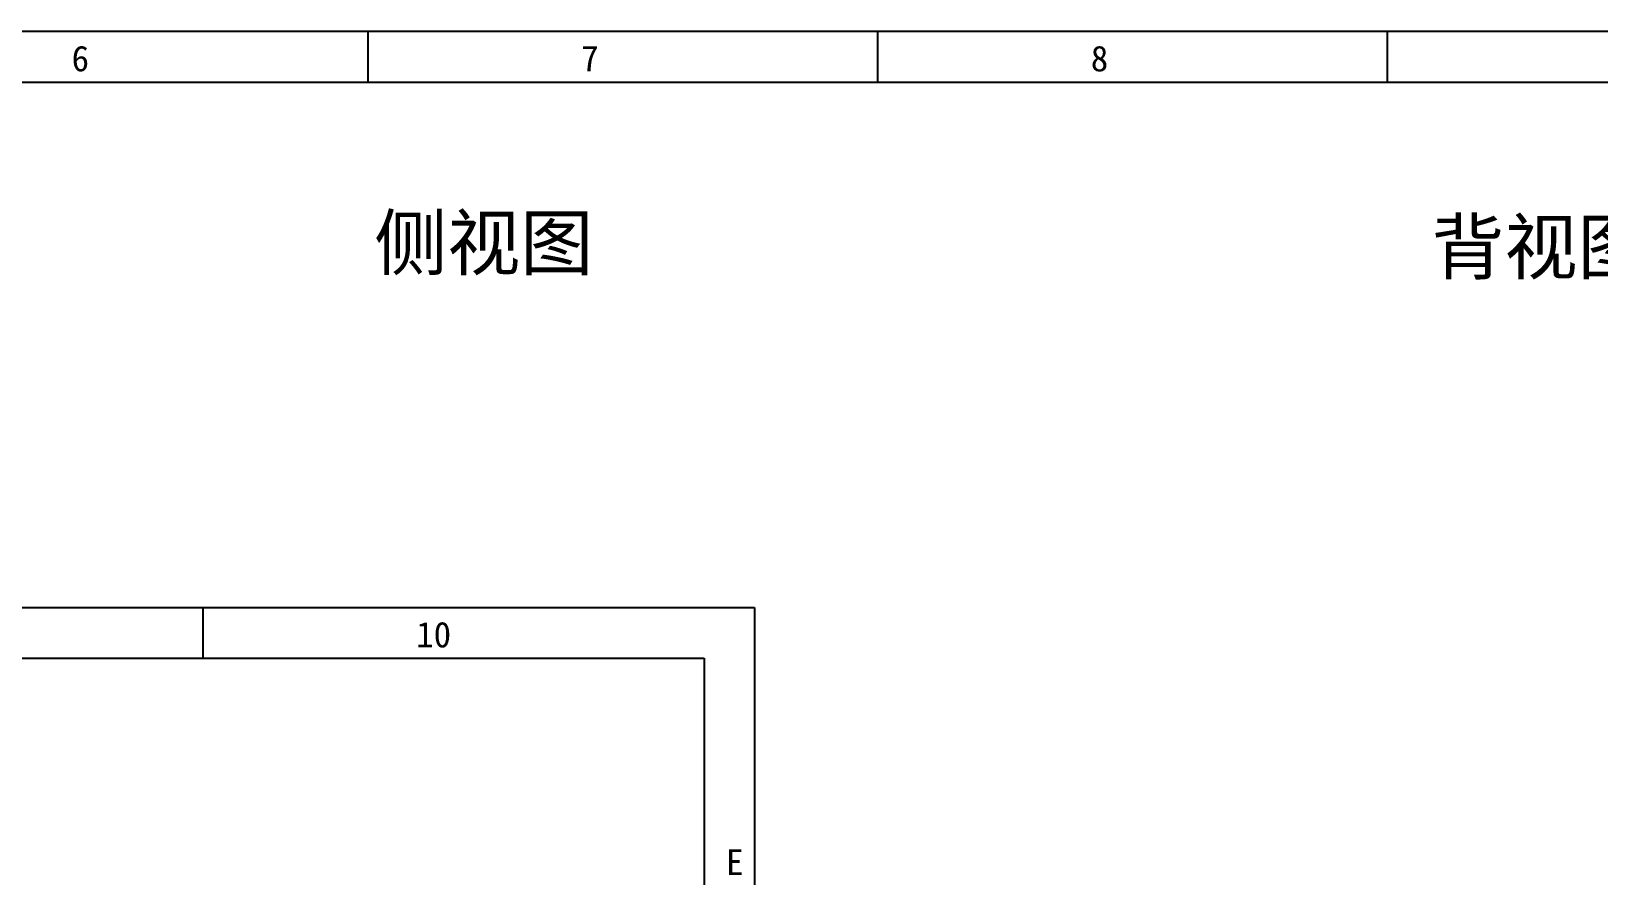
# Model space of a CAD drawing. Extents: x -144 to 4730, y -3845 to 502.
# Drawn here: x 1010.6 to 1157, y -167.8 to -88.8 of the extents above; entities that cross this region are included whole.
import ezdxf

# ---------------------------------------------------------------- set-up
doc = ezdxf.new("R2010")
doc.units = 0
doc.header["$LTSCALE"] = 15
doc.header["$MEASUREMENT"] = 0
doc.layers.add('dim', color=3, linetype='CONTINUOUS')
doc.layers.add('Format', color=7, linetype='CONTINUOUS')
doc.styles.get("Standard").update_dxf_attribs({"font": 'txt', "width": 0.8})
doc.styles.add('TPD', font='FANGSONG_GB2312.TTF')

msp = doc.modelspace()

# ---------------------------------------------------------------- linework, layer by layer
at = {"layer": 'Format'}
for p, q in [((752.552, -88.846), (1236.348, -88.846)), ((1042.074, -93.601), (1042.074, -88.846)), ((1089.67, -93.601), (1089.67, -88.846)), ((1137.266, -93.601), (1137.266, -88.846)), ((594.35, -142.694), (1078.146, -142.694)), ((1026.66, -147.45), (1026.66, -142.694))]:
    msp.add_line(p, q, dxfattribs=at)
for points in [[(757.199, -93.601), (1231.663, -93.601)], [(1078.146, -142.694), (1078.146, -479.834)], [(598.997, -147.45), (1073.462, -147.45)], [(1073.462, -147.45), (1073.462, -474.925)]]:
    msp.add_lwpolyline(points, dxfattribs=at)

# ---------------------------------------------------------------- texts
at = {"layer": 'dim', "lineweight": -3, "char_height": 5, "width": 59.38463, "attachment_point": 3, "line_spacing_factor": 0.9, "style": 'TPD'}
for s, insert in [('{\\fSimSun|b0|i0|c134|p2;侧视图}', (1063.092, -106.103)), ('{\\fSimSun|b0|i0|c134|p2;背视图}', (1161.837, -106.496))]:
    msp.add_mtext(s, dxfattribs=dict(at, insert=insert))
at = {"layer": 'Format'}
for s, height, p in [('6', 2.398, (1014.368, -92.587)), ('7', 2.398, (1061.964, -92.587)), ('8', 2.398, (1109.56, -92.587)), ('10', 2.3978, (1046.551, -146.435)), ('E', 2.398, (1075.484, -167.703))]:
    msp.add_text(s, height=height, dxfattribs=at).set_placement(p)

doc.saveas('drawing.dxf')
